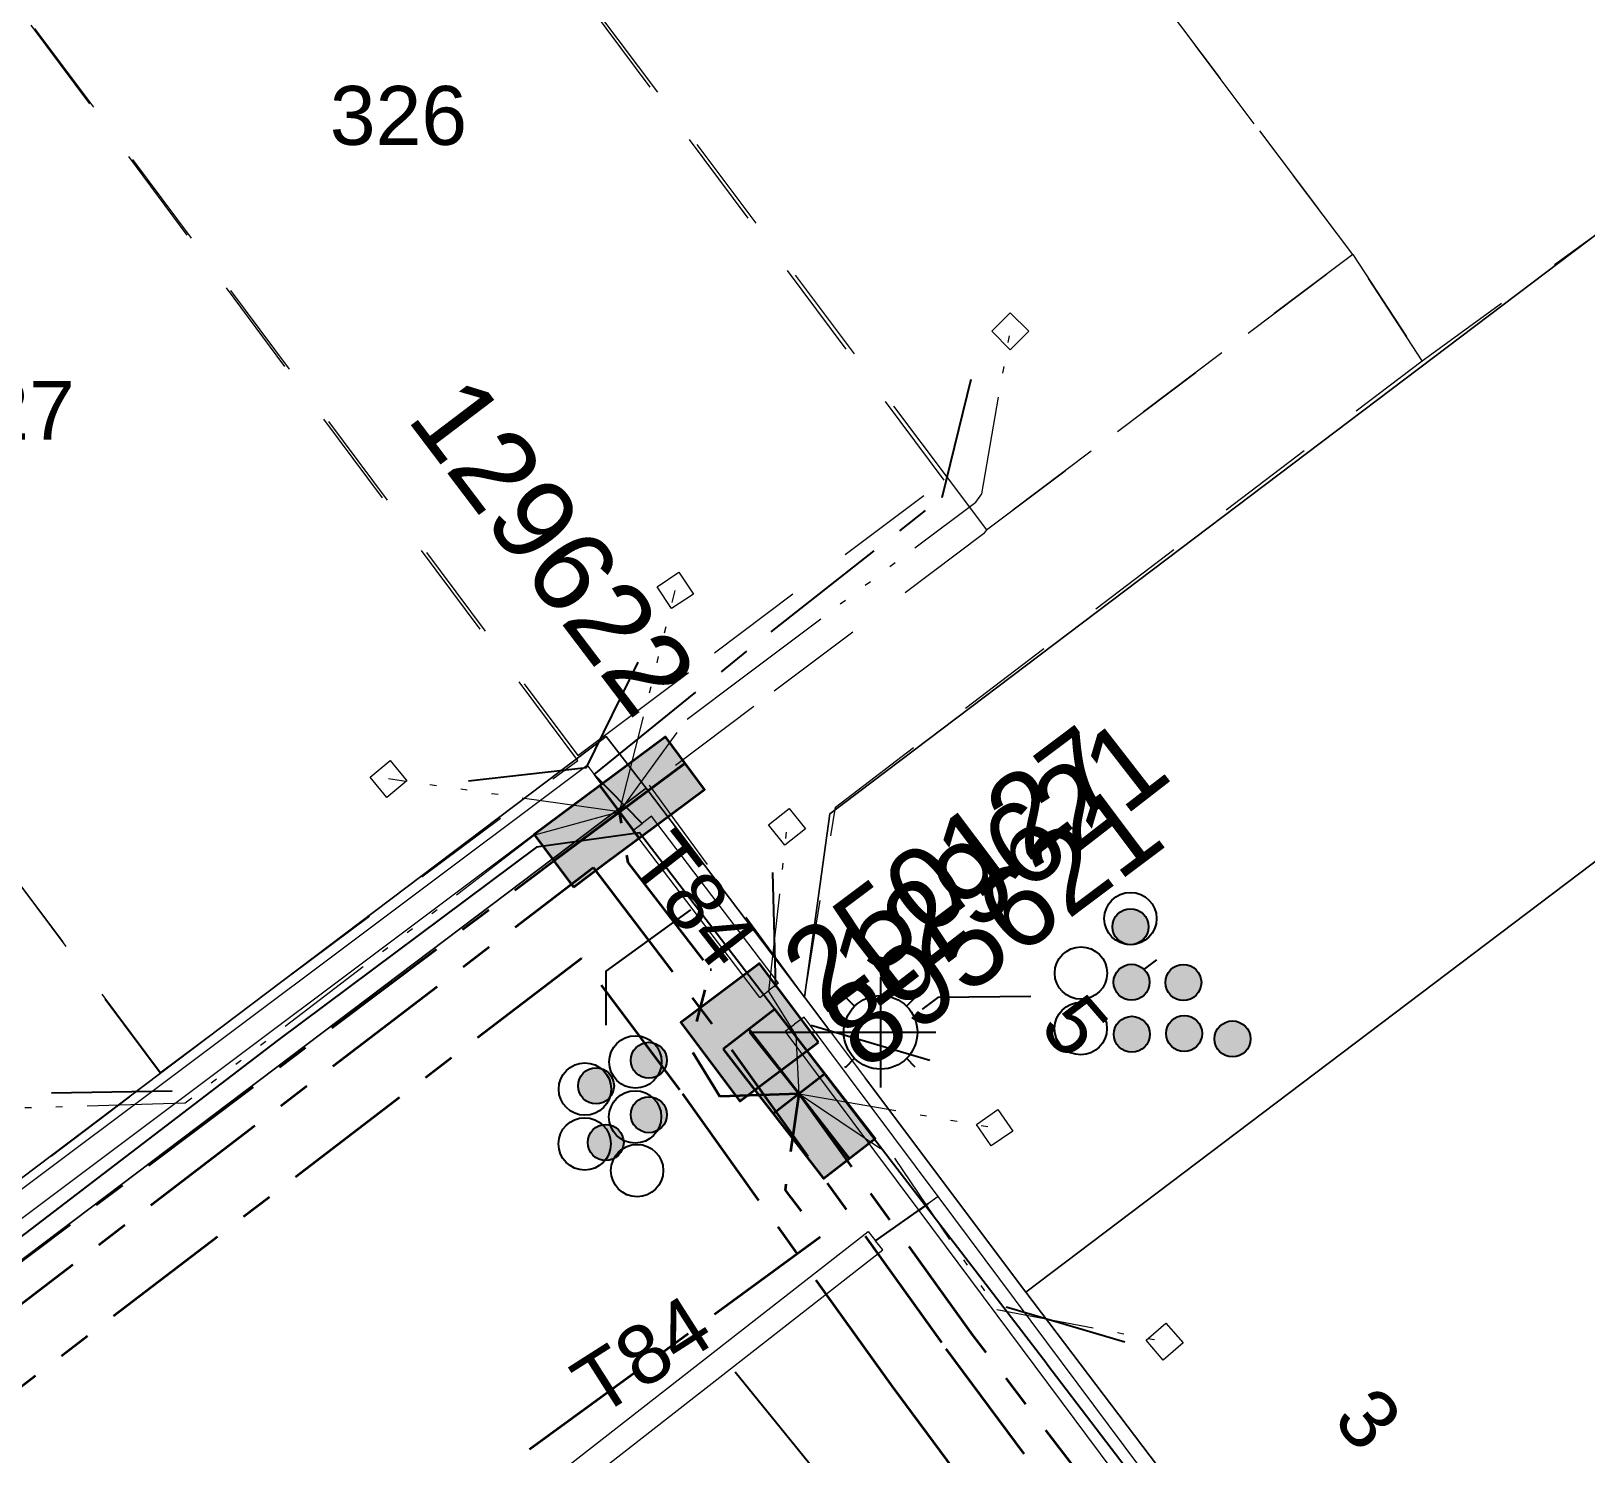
# Model space of a CAD drawing. Header units: metres. Extents: x 308278 to 310511, y 6271134 to 6272874.
# Drawn here: x 309176.24 to 309223.76, y 6272346.88 to 6272390.36 of the extents above; entities that cross this region are included whole.
import ezdxf
from ezdxf.enums import TextEntityAlignment as Align

# ---------------------------------------------------------------- set-up
doc = ezdxf.new("R2010")
doc.units = ezdxf.units.M
doc.set_wipeout_variables(frame=1)
for name, pattern in [('Cable Exist UG', [7, 4, -1, 1, -1]), ('Dash', [5, 3, -2]), ('DOT', [6.35, 0, -6.35]), ('PHANTOMX2', [6.6, 3, -0.75, 0.2, -0.75, 0.2, -0.75, 0.2, -0.75])]:
    doc.linetypes.add(name, pattern=pattern)
doc.layers.get('0').update_dxf_attribs({"color": 6})
for name, color, linetype, lineweight in [('_User Miscellaneous1', 30, 'Continuous', 13), ('_User_HV_Exist', 1, 'Continuous', 35), ('_User_LV_Exist', 5, 'Continuous', 35), ('_User_SL_Exist', 4, 'Continuous', 35), ('Cadastre Developer_SP_EXT', 98, 'Continuous', 15), ('Cadastre Land Parcels_SP_EXT', 118, 'Continuous', 15), ('Cadastre Roads_SP_EXT', 218, 'Continuous', 15), ('Mains_HV_EXT', 13, 'Continuous', 25), ('Mains_LV_EXT', 163, 'Continuous', 25), ('Mains_LV_SL_EXT', 135, 'Continuous', 25), ('Services_SP_EXT', 42, 'PHANTOMX2', 20)]:
    doc.layers.add(name, color=color, linetype=linetype, lineweight=lineweight)
for name, color, linetype in [('Duct_SP_EXT', 30, 'Continuous'), ('Equip_SP_SL_EXT', 7, 'Continuous'), ('SupportsUG_SP_LV_EXT', 7, 'Continuous'), ('SupportsUG_SP_LV_SL_EXT', 7, 'Continuous'), ('Trench_SP_EXT', 7, 'Continuous')]:
    doc.layers.add(name, color=color, linetype=linetype)
doc.styles.add('COLUMN_LABEL', font='arial.ttf', dxfattribs={"height": 2})
doc.styles.add('iecARIAL', font='arial.ttf', dxfattribs={"height": 2})
doc.styles.add('POLE_LABEL', font='arial.ttf', dxfattribs={"height": 2})
doc.styles.add('SL_LABEL', font='arial.ttf', dxfattribs={"height": 2})
doc.styles.get("Standard").update_dxf_attribs({"font": 'arial.ttf'})
doc.linetypes.add('Cable E UG', pattern='A,5,-0.1,["E",Standard,S=1.5,R=0,X=0,Y=-0.75],-1.45', length=6.55)

# ---------------------------------------------------------------- blocks, each defined once
blk = doc.blocks.new('COLUMN_EXT')
blk.add_hatch(color=256).paths.add_polyline_path([(1.5, -1.5), (1.5, 1.5), (-1.5, 1.5), (-1.5, -1.5)])
blk.add_lwpolyline([(1.5, 1.5), (-1.5, 1.5), (-1.5, -1.5), (1.5, -1.5)], close=True)
at = {"flags": 9}
for tag, p in [('SUBURB', (-1.813, 1.8)), ('NOTES', (-1.813, 2)), ('STREETNAME', (-1.813, 1.6)), ('LOCATION', (-1.813, 1.4)), ('LEGEND', (-1.813, 1.2)), ('USAGE', (-1.813, 1)), ('COLUMN_TYPE', (-1.813, 0.4)), ('OWNED_BY', (-1.813, 0.6)), ('STATE', (-1.813, 0.8))]:
    blk.add_attdef(tag, text='', height=0.2, rotation=180, dxfattribs=at).set_placement(p, align=Align.MIDDLE_LEFT)
at = {"flags": 1}
blk.add_attdef('Z', (-1.813, 2.351), '', height=0.2, rotation=180, dxfattribs=at)
at = {"flags": 9}
for tag, style, p in [('STRUCTURE_PLANT_NUMBER', 'POLE_LABEL', (-1.813, -0.031)), ('STREET_CODE', 'COLUMN_LABEL', (-1.813, 0.2))]:
    blk.add_attdef(tag, text='', height=0.2, rotation=180, dxfattribs=dict(at, style=style)).set_placement(p, align=Align.MIDDLE_LEFT)
at = {"style": 'COLUMN_LABEL', "width": 0.9, "flags": 8}
blk.add_attdef('ASSET_NUM', text='', height=2, rotation=270, dxfattribs=at).set_placement((2, -4), align=Align.MIDDLE_LEFT)
blk = doc.blocks.new('PILLAR_EXT')
blk.add_hatch(color=256).paths.add_polyline_path([(-2.5, 1), (-2.5, -1), (2.5, -1), (2.5, 1)])
for p, q in [((0, 1), (0, -1)), ((-2.5, 0), (2.5, 0))]:
    blk.add_line(p, q)
at = {"ltscale": 10}
blk.add_line((2.5, 0), (-2.5, 0), dxfattribs=at)
blk.add_lwpolyline([(-2.5, -1), (-1.25, -1), (1.25, -1), (2.5, -1), (2.5, 1), (-2.5, 1)], close=True)
at = {"width": 0.9, "flags": 8}
blk.add_attdef('ASSET_NUM', text='', height=2, rotation=90, dxfattribs=at).set_placement((-2, 4), align=Align.MIDDLE_LEFT)
for tag, p, flags in [('OWNED_BY', (0, -0.2), 9), ('STATE', (0, -0.4), 9), ('SUPPORT_TYPE', (0, -0.6), 9), ('USAGE', (0, -0.8), 9), ('LEGEND', (0, -1), 9), ('LOCATION', (0, -1.2), 9), ('NOTES', (0, -1.4), 9), ('PARENT', (0, -1.6), 9), ('STREETNAME', (0, -1.8), 9), ('SUBURB', (0, -2), 1)]:
    blk.add_attdef(tag, p, '', height=0.2, dxfattribs=dict(flags=flags))
blk = doc.blocks.new('DUCT_EXT')
blk.add_circle((0, 0.8), 0.8)
at = {"flags": 1}
blk.add_attdef('Z', (0, 0), '', height=0.2, dxfattribs=at)
at = {"flags": 9}
for tag, p in [('DUCT_CODE', (0, 0)), ('XSECT_TYPE', (0, -0.2)), ('FB_REFERENCE', (0, -0.4)), ('STATE', (0, -0.6)), ('NOTES', (0, -0.8))]:
    blk.add_attdef(tag, text='', height=0.2, dxfattribs=at).set_placement(p, align=Align.MIDDLE_LEFT)
blk = doc.blocks.new('*U479')
at = {"transparency": 33554687, "flags": 9}
for tag, p in [('LRATECODE', (-7.4, 0)), ('LOUTREACHVOCAB', (-7.2, 0)), ('LOUTREACH', (-7, 0)), ('LANTNUMBER', (-6.6, 0)), ('LNEW', (-6.4, 0)), ('LMASTVOCAB', (-6.2, 0)), ('LMAST', (-6, 0)), ('LLAMPVOCAB', (-5.8, 0)), ('LLAMP', (-5.6, 0)), ('LEXIST', (-5.4, 0)), ('LCHARGE3PERCENT', (-5.2, 0)), ('LCHARGE3', (-5, 0)), ('LCHARGE2PERCENT', (-4.8, 0)), ('LCHARGE2', (-4.6, 0)), ('LCHARGE1PERCENT', (-4.4, 0)), ('LCHARGE1', (-4.2, 0)), ('LCATEGORY', (-4, 0)), ('LBRACKETVOCAB', (-3.8, 0)), ('LBRACKET', (-3.6, 0)), ('LKINGHEIGHT', (-3.4, 0)), ('CREPLACE', (-3.2, 0)), ('CREMOVE', (-3, 0)), ('CNUMBER', (-2.8, 0)), ('CNEW', (-2.6, 0)), ('CEXIST', (-2.4, 0)), ('USAGE', (-2.2, 0)), ('STATE', (-2, 0)), ('OWNED_BY', (-1.8, 0)), ('ORIENTATION', (-1.6, 0)), ('OPERATING_VOLTAGE', (-1.4, 0)), ('NO_PHASES', (-1.2, 0)), ('LANTERN_TYPE', (-1, 0)), ('LANTERN_PURPOSE', (-0.8, 0)), ('CONTROL_TYPE', (-0.6, 0)), ('CONSTRUCTED_VOLTAGE', (-0.4, 0))]:
    blk.add_attdef(tag, text='', height=0.001, rotation=270, dxfattribs=at).set_placement(p, align=Align.MIDDLE_LEFT)
at = {"transparency": 33554687, "style": 'SL_LABEL', "flags": 9}
blk.add_attdef('STREET_CODE', text='', height=0.001, rotation=270, dxfattribs=at).set_placement((0.001, 0), align=Align.MIDDLE_LEFT)
at = {"transparency": 33554687, "flags": 1}
blk.add_attdef('Z', (0, 0), '', height=0.001, rotation=270, dxfattribs=at)
at = {"transparency": 33554687, "width": 0.9}
blk.add_attdef('LNUMBER', text='', height=1, dxfattribs=at).set_placement((7, -1), align=Align.MIDDLE_LEFT)
at = {"transparency": 33554687, "flags": 9}
for tag, p in [('LREMOVE', (0, -7.6)), ('LREPLACE', (0, -7.8)), ('LTYPE', (0, -8)), ('LTYPEVOCAB', (0, -8.2)), ('LEGEND', (0, -8.4)), ('SUBURB', (0, -8.6)), ('STREETNAME', (0, -8.8)), ('LOCATION', (0, -9)), ('NOTES', (0, -9.2)), ('MAINTAINED_BY', (0, -9.863))]:
    blk.add_attdef(tag, text='', height=0.001, dxfattribs=at).set_placement(p, align=Align.MIDDLE_LEFT)
blk.add_attdef('OPERATED_BY', (0, -9.607), '', height=0.001, dxfattribs=at)
at = {"linetype": 'DOT', "transparency": 33554687}
blk.add_wipeout([(5.688, 0), (5.061, -1.061), (4, -1.688), (2.939, -1.061), (2.313, 0), (2.939, 1.061), (4, 1.687), (5.061, 1.061)], dxfattribs=at)
at = {"transparency": 33554687}
for p, q in [((4, 1.687), (4, 0)), ((2.939, 1.061), (3.205, 0.795)), ((5.061, 1.061), (4.795, 0.795)), ((0, 0), (4, 0)), ((4, 0), (5.688, 0)), ((4, 0), (4, -1.688)), ((2.939, -1.061), (3.205, -0.795)), ((5.061, -1.061), (4.795, -0.795))]:
    blk.add_line(p, q, dxfattribs=at)
blk.add_circle((4, 0), 1.125, dxfattribs=at)
blk = doc.blocks.new('CCP_EXT')
at = {"flags": 9}
for tag, p in [('OWNED_BY', (0, -1)), ('USAGE', (0, -1.2)), ('LEGEND', (0, -1.4)), ('STATE', (0, -1.8)), ('LIFE_SUPPORT', (0, -1.6)), ('NOTES', (0, -2))]:
    blk.add_attdef(tag, text='', height=0.2, dxfattribs=at).set_placement(p, align=Align.MIDDLE_LEFT)
at = {"transparency": 33554687}
blk.add_wipeout([(0, 0.566), (0.566, 0), (0, -0.566), (-0.566, 0)], dxfattribs=at)
blk.add_lwpolyline([(-0.566, 0), (0, 0.566), (0.566, 0), (0, -0.566), (-0.566, 0)])
at = {"flags": 1}
blk.add_attdef('Z', (0, 0), '', height=0.2, dxfattribs=at)
at = {"flags": 9}
for tag, p in [('CCP_TYPE', (0, 0)), ('CONSTRUCTED_VOLTAGE', (0, -0.2)), ('NO_PHASES', (0, -0.4)), ('OPERATING_VOLTAGE', (0, -0.6)), ('ORIENTATION', (0, -0.8))]:
    blk.add_attdef(tag, text='', height=0.2, dxfattribs=at).set_placement(p, align=Align.MIDDLE_LEFT)
blk = doc.blocks.new('CABLE_LARGE_EXT')
h = blk.add_hatch(color=256)
edge = h.paths.add_edge_path()
edge.add_arc((0, 0.55), 0.55, 0, 360)
blk.add_circle((0, 0.55), 0.55)
at = {"flags": 1}
blk.add_attdef('Z', (0, 0), '', height=0.2, dxfattribs=at)
at = {"flags": 9}
for tag, p in [('COND_CODE', (0, 0)), ('STATE', (0, -0.4)), ('FB_REFERENCE', (0, -0.2)), ('XSECT_SIZE', (0, -0.6)), ('NOTES', (0, -0.8))]:
    blk.add_attdef(tag, text='', height=0.2, dxfattribs=at).set_placement(p, align=Align.MIDDLE_LEFT)

msp = doc.modelspace()

# ---------------------------------------------------------------- linework, layer by layer
at = {"layer": '_User Miscellaneous1'}
for p, q in [((309193.232, 6272367.928), (309193.448, 6272367.64)), ((309193.664, 6272367.352), (309193.448, 6272367.64)), ((309195.206, 6272366.361), (309194.92, 6272366.143)), ((309194.633, 6272365.925), (309194.92, 6272366.143)), ((309203.384, 6272354.315), (309203.672, 6272354.531)), ((309203.384, 6272354.316), (309203.672, 6272354.531)), ((309203.96, 6272354.747), (309203.672, 6272354.531)), ((309203.961, 6272354.746), (309203.672, 6272354.531)), ((309188.211, 6272343.054), (309201.826, 6272353.676)), ((309201.826, 6272353.676), (309202.047, 6272353.392)), ((309188.654, 6272342.486), (309202.268, 6272353.108)), ((309202.268, 6272353.108), (309202.047, 6272353.392))]:
    msp.add_line(p, q, dxfattribs=at)
at = {"layer": '_User_LV_Exist', "linetype": 'Cable Exist UG', "flags": 128}
msp.add_lwpolyline([(309194.224, 6272366.493), (309146.092, 6272330.337)], dxfattribs=at)
at = {"layer": 'Cadastre Developer_SP_EXT', "linetype": 'Dash'}
msp.add_lwpolyline([(309157.574, 6272388.834), (309146.149, 6272380.087), (309168.889, 6272349.935), (309180.209, 6272358.519), (309157.574, 6272388.834)], close=True, dxfattribs=at)
at = {"layer": 'Cadastre Land Parcels_SP_EXT', "linetype": 'Continuous'}
for points in [[(309224.238, 6272384.263), (309227.655, 6272391.879), (309253.543, 6272411.446), (309210.743, 6272471.126), (309205.198, 6272471.958), (309123.399, 6272410.187), (309146.149, 6272380.087), (309168.901, 6272349.987), (309193.816, 6272368.802), (309195.042, 6272367.223), (309199.878, 6272360.832), (309200.654, 6272366.438), (309224.238, 6272384.263)], [(309232.817, 6272371.615), (309230.859, 6272375.482), (309224.238, 6272384.263), (309200.654, 6272366.438), (309199.878, 6272360.832), (309206.646, 6272351.823), (309232.817, 6272371.615)], [(309240.133, 6272357.182), (309232.817, 6272371.615), (309206.646, 6272351.823), (309217.111, 6272338.003), (309217.342, 6272337.705), (309217.577, 6272337.41), (309217.819, 6272337.122), (309218.065, 6272336.836), (309218.317, 6272336.557), (309218.575, 6272336.282), (309218.837, 6272336.01), (309219.104, 6272335.745), (309240.133, 6272357.182)]]:
    msp.add_lwpolyline(points, close=True, dxfattribs=at)
at = {"layer": 'Duct_SP_EXT'}
for points in [[(309193.816, 6272359.975), (309193.816, 6272361.628), (309196.402, 6272363.5)], [(309210.637, 6272361.97), (309210.233, 6272361.667)], [(309206.799, 6272360.85), (309203.949, 6272360.829), (309201.1, 6272358.688)], [(309200.119, 6272344.334), (309200.13, 6272346.446), (309197.759, 6272349.375)]]:
    msp.add_lwpolyline(points, dxfattribs=at)
at = {"layer": 'Mains_HV_EXT', "linetype": 'Cable E UG'}
for points in [[(309191.683, 6272365.413), (309183.771, 6272359.514)], [(309183.771, 6272359.514), (309175.883, 6272353.482)]]:
    msp.add_lwpolyline(points, dxfattribs=at)
at = {"layer": 'Services_SP_EXT'}
msp.add_lwpolyline([(309194.224, 6272366.493), (309191.624, 6272365.783), (309191.624, 6272365.783), (309180.951, 6272357.59), (309174.52, 6272357.405)], dxfattribs=at)
at = {"layer": 'Trench_SP_EXT', "linetype": 'Cable Exist UG'}
for points in [[(309189.613, 6272367.446), (309193.217, 6272367.848), (309194.797, 6272371.068)], [(309194.92, 6272366.143), (309193.448, 6272367.64)], [(309176.867, 6272357.912), (309180.556, 6272357.975)], [(309202.047, 6272353.392), (309203.672, 6272354.531)], [(309209.665, 6272350.294), (309206.038, 6272351.359)]]:
    msp.add_lwpolyline(points, dxfattribs=at)

# ---------------------------------------------------------------- block references
at = {"layer": 'Duct_SP_EXT'}
for name, p in [('DUCT_EXT', (309209.841, 6272362.437)), ('DUCT_EXT', (309208.328, 6272360.769)), ('CABLE_LARGE_EXT', (309209.875, 6272360.739)), ('CABLE_LARGE_EXT', (309211.457, 6272360.733)), ('DUCT_EXT', (309208.322, 6272359.075)), ('CABLE_LARGE_EXT', (309209.882, 6272359.149)), ('CABLE_LARGE_EXT', (309211.479, 6272359.176)), ('DUCT_EXT', (309194.711, 6272358.054)), ('DUCT_EXT', (309193.168, 6272357.225)), ('CABLE_LARGE_EXT', (309193.507, 6272357.575)), ('DUCT_EXT', (309194.703, 6272356.374)), ('DUCT_EXT', (309193.16, 6272355.549))]:
    msp.add_blockref(name, p, dxfattribs=at)
for name, p, rotation in [('CABLE_LARGE_EXT', (309209.841, 6272362.437), 359.8993042834859), ('CABLE_LARGE_EXT', (309212.407, 6272359.553), 270.4568547504928), ('CABLE_LARGE_EXT', (309194.57, 6272358.9), 270.4568547504928), ('CABLE_LARGE_EXT', (309194.57, 6272357.238), 270.4568547504928), ('CABLE_LARGE_EXT', (309193.252, 6272356.391), 270.4568547504928), ('DUCT_EXT', (309195.563, 6272355.531), 89.66479478208015)]:
    msp.add_blockref(name, p, dxfattribs=dict(at, rotation=rotation))
at = {"layer": 'SupportsUG_SP_LV_EXT'}
ref = msp.add_blockref('PILLAR_EXT', (309194.224, 6272366.494), dxfattribs=dict(at, rotation=36.65911751904549))
ref.add_attrib('ASSET_NUM', '129622', dxfattribs={"layer": '0', "height": 2.5, "rotation": 307.1776, "style": 'iecARIAL'}).set_placement((309195.724, 6272369.994), align=Align.MIDDLE_RIGHT)
ref = msp.add_blockref('PILLAR_EXT', (309199.714, 6272357.879), dxfattribs=dict(at, rotation=307.8200123379672))
ref.add_attrib('ASSET_NUM', '129621', dxfattribs={"layer": '0', "height": 2.5, "rotation": 37.82, "style": 'iecARIAL'}).set_placement((309201.214, 6272361.379), align=Align.MIDDLE_LEFT)
at = {"layer": 'SupportsUG_SP_LV_SL_EXT'}
ref = msp.add_blockref('COLUMN_EXT', (309198.204, 6272359.76), dxfattribs=dict(at, rotation=306.9290366625741))
ref.add_attrib('ASSET_NUM', '895621', dxfattribs={"layer": '0', "height": 2.5, "rotation": 36.929, "style": 'COLUMN_LABEL'}).set_placement((309200.204, 6272360.51), align=Align.TOP_LEFT)

# ---------------------------------------------------------------- texts
at = {"layer": 'Cadastre Developer_SP_EXT'}
for s, p in [('326', (309185.372, 6272386.88)), ('327', (309173.382, 6272377.866))]:
    msp.add_text(s, height=1.8, dxfattribs=at).set_placement(p)
at = {"layer": 'Cadastre Land Parcels_SP_EXT'}
for s, rotation, p in [('5', 310.7503, (309207.017, 6272359.896)), ('3', 310.9834, (309215.98, 6272347.89))]:
    msp.add_text(s, height=1.8, rotation=rotation, dxfattribs=at).set_placement(p)
at = {"layer": 'Mains_LV_EXT'}
msp.add_text('T84', height=1.8, rotation=32.4884, dxfattribs=at).set_placement((309193.566, 6272347.97))

# ---------------------------------------------------------------- next in the draw order: block references
at = {"layer": 'Equip_SP_SL_EXT'}
ref = msp.add_blockref('*U479', (309198.204, 6272359.76), dxfattribs=at)
ref.add_attrib('ASSET_NUM', '250127', dxfattribs={"layer": '0', "height": 2.5, "rotation": 36.929, "style": 'iecARIAL'}).set_placement((309199.704, 6272361.26), align=Align.MIDDLE_LEFT)
at = {"layer": 'Services_SP_EXT'}
for p, rotation in [((309206.167, 6272381.186), 269.9729319058462), ((309195.928, 6272373.263), 258.6591177595695), ((309187.166, 6272367.502), 354.6591177008065), ((309205.688, 6272356.844), 169.8200128756162), ((309210.885, 6272350.309), 265.8200126761727)]:
    msp.add_blockref('CCP_EXT', p, dxfattribs=dict(at, rotation=rotation))

# ---------------------------------------------------------------- next in the draw order: linework, layer by layer
at = {"layer": '_User Miscellaneous1'}
for p, q in [((309169.046, 6272349.796), (309193.232, 6272367.928)), ((309169.479, 6272349.221), (309193.664, 6272367.352)), ((309198.513, 6272360.826), (309198.799, 6272361.044)), ((309199.086, 6272361.262), (309198.799, 6272361.044)), ((309199.864, 6272360.223), (309199.576, 6272360.007)), ((309203.96, 6272354.747), (309199.864, 6272360.223)), ((309199.288, 6272359.792), (309199.576, 6272360.007)), ((309203.384, 6272354.315), (309199.288, 6272359.792)), ((309216.2, 6272338.339), (309203.961, 6272354.746)), ((309215.633, 6272337.895), (309203.384, 6272354.316))]:
    msp.add_line(p, q, dxfattribs=at)
at = {"layer": '_User_HV_Exist', "linetype": 'Cable Exist UG'}
for points in [[(309119.181, 6272315.654), (309120.971, 6272316.395), (309124.259, 6272312.011), (309124.259, 6272312.011), (309193.424, 6272364.801), (309197.655, 6272359.218), (309204.195, 6272350.09), (309214.368, 6272336.422), (309215.999, 6272334.459), (309217.827, 6272332.731), (309220.216, 6272331.041), (309222.863, 6272329.587), (309230.115, 6272326.401), (309237.065, 6272323.29), (309241.699, 6272321.522), (309244.925, 6272320.884), (309244.925, 6272320.884), (309249.285, 6272330.384), (309250.865, 6272334.089), (309257.351, 6272351.149), (309271.798, 6272347.429), (309272.016, 6272348.351), (309271.219, 6272349.149)], [(309225.478, 6272235.035), (309230.482, 6272278.825), (309244.602, 6272316.499), (309244.047, 6272318.98), (309244.047, 6272318.98), (309241.224, 6272319.561), (309236.751, 6272321.211), (309229.461, 6272324.477), (309221.975, 6272327.81), (309219.282, 6272329.257), (309216.764, 6272331.033), (309214.596, 6272333.037), (309212.789, 6272335.18), (309202.564, 6272348.935), (309196.067, 6272358.001), (309193.06, 6272362.019), (309123.981, 6272309.167), (309119.181, 6272315.654)]]:
    msp.add_lwpolyline(points, dxfattribs=at)
at = {"layer": '_User_LV_Exist', "linetype": 'Cable Exist UG', "flags": 128}
for points in [[(309185.825, 6272342.889), (309200.382, 6272353.522), (309200.382, 6272353.522), (309199.296, 6272354.932), (309199.714, 6272357.879)], [(309256.436, 6272351.159), (309257.778, 6272349.164), (309257.778, 6272349.164), (309248.463, 6272326.555), (309247.933, 6272324.971), (309246.412, 6272321.477), (309246.412, 6272321.477), (309237.786, 6272323.782), (309228.165, 6272328.467), (309223.183, 6272330.481), (309219.03, 6272333.345), (309218.322, 6272333.775), (309218.322, 6272333.775), (309217.829, 6272334.012), (309215.506, 6272336.47), (309213.112, 6272339.753), (309209.607, 6272344.548), (309205.022, 6272350.507), (309199.714, 6272357.879)]]:
    msp.add_lwpolyline(points, dxfattribs=at)
at = {"layer": '_User_SL_Exist', "linetype": 'Cable Exist UG', "flags": 128}
msp.add_lwpolyline([(309199.714, 6272357.879), (309198.204, 6272359.76)], dxfattribs=at)
at = {"layer": 'Cadastre Developer_SP_EXT', "linetype": 'Dash'}
for points in [[(309211.047, 6272415.603), (309204.798, 6272424.34), (309192.741, 6272415.276), (309216.632, 6272383.532), (309218.752, 6272380.285), (309224.238, 6272384.263), (309227.655, 6272391.879), (309219.483, 6272403.808), (309211.047, 6272415.603)], [(309192.741, 6272415.276), (309181.551, 6272406.863), (309204.241, 6272376.717), (309205.443, 6272375.119), (309216.632, 6272383.532), (309192.741, 6272415.276)], [(309181.551, 6272406.863), (309170.362, 6272398.449), (309192.955, 6272368.219), (309193.931, 6272368.952), (309197.129, 6272371.358), (309204.145, 6272376.633), (309181.551, 6272406.863)], [(309170.362, 6272398.449), (309157.574, 6272388.834), (309180.179, 6272358.519), (309192.948, 6272368.068), (309170.362, 6272398.449)]]:
    msp.add_lwpolyline(points, close=True, dxfattribs=at)
at = {"layer": 'Cadastre Roads_SP_EXT', "linetype": 'Continuous'}
msp.add_lwpolyline([(309118.521, 6272309.438), (309195.042, 6272367.223), (309193.816, 6272368.802), (309168.901, 6272349.987), (309157.73, 6272341.547), (309144.965, 6272331.9), (309133.795, 6272323.46), (309122.625, 6272315.019), (309096.728, 6272295.449), (309098.447, 6272294.279), (309118.521, 6272309.438)], close=True, dxfattribs=at)
at = {"layer": 'Mains_HV_EXT', "linetype": 'Cable Exist UG'}
for points in [[(309119.181, 6272315.654), (309120.971, 6272316.395), (309124.259, 6272312.011), (309124.259, 6272312.011), (309193.424, 6272364.801), (309197.655, 6272359.218), (309204.195, 6272350.09), (309214.368, 6272336.422), (309215.999, 6272334.459), (309217.827, 6272332.731), (309220.216, 6272331.041), (309222.863, 6272329.587), (309230.115, 6272326.401), (309237.065, 6272323.29), (309241.699, 6272321.522), (309244.925, 6272320.884), (309244.925, 6272320.884), (309249.285, 6272330.384), (309250.865, 6272334.089), (309257.351, 6272351.149), (309271.798, 6272347.429), (309272.016, 6272348.351), (309271.219, 6272349.149)], [(309225.478, 6272235.035), (309230.482, 6272278.825), (309244.602, 6272316.499), (309244.047, 6272318.98), (309244.047, 6272318.98), (309241.224, 6272319.561), (309236.751, 6272321.211), (309229.461, 6272324.477), (309221.975, 6272327.81), (309219.282, 6272329.257), (309216.764, 6272331.033), (309214.596, 6272333.037), (309212.789, 6272335.18), (309202.564, 6272348.935), (309196.067, 6272358.001), (309193.06, 6272362.019), (309123.981, 6272309.167), (309119.181, 6272315.654)]]:
    msp.add_lwpolyline(points, dxfattribs=at)
at = {"layer": 'Mains_HV_EXT', "linetype": 'Cable E UG'}
for points in [[(309207.282, 6272349.627), (309201.282, 6272357.445)], [(309207.282, 6272349.627), (309213.312, 6272341.722)]]:
    msp.add_lwpolyline(points, dxfattribs=at)
at = {"layer": 'Mains_LV_SL_EXT', "linetype": 'Cable Exist UG'}
msp.add_lwpolyline([(309199.714, 6272357.879), (309198.204, 6272359.76)], dxfattribs=at)
at = {"layer": 'Services_SP_EXT'}
for points in [[(309194.224, 6272366.493), (309195.928, 6272373.263)], [(309194.224, 6272366.493), (309187.166, 6272367.502)], [(309199.714, 6272357.879), (309202.634, 6272355.915), (309205.758, 6272351.294), (309210.884, 6272350.309)], [(309199.714, 6272357.879), (309205.688, 6272356.844)]]:
    msp.add_lwpolyline(points, dxfattribs=at)
at = {"layer": 'Trench_SP_EXT', "linetype": 'Cable Exist UG'}
for points in [[(309193.448, 6272367.64), (309198.856, 6272372), (309198.856, 6272372), (309204.084, 6272376.101), (309204.969, 6272379.721)], [(309199.006, 6272361.14), (309198.906, 6272364.645)], [(309203.708, 6272358.9), (309200.081, 6272359.965)]]:
    msp.add_lwpolyline(points, dxfattribs=at)

# ---------------------------------------------------------------- next in the draw order: block references
at = {"layer": '_User_LV_Exist'}
ref = msp.add_blockref('PILLAR_EXT', (309194.224, 6272366.494), dxfattribs=dict(at, rotation=36.65911751904549))
ref.add_attrib('ASSET_NUM', '129622', dxfattribs={"layer": '0', "height": 2.5, "rotation": 307.1776, "style": 'iecARIAL'}).set_placement((309195.724, 6272369.994), align=Align.MIDDLE_RIGHT)
at = {"layer": 'Services_SP_EXT', "rotation": 263.7536843669697}
msp.add_blockref('CCP_EXT', (309199.344, 6272366.038), dxfattribs=at)

# ---------------------------------------------------------------- next in the draw order: texts
at = {"layer": 'Mains_LV_EXT'}
msp.add_text('T84', height=1.8, rotation=308.0219, dxfattribs=at).set_placement((309194.473, 6272364.97))

# ---------------------------------------------------------------- next in the draw order: linework, layer by layer
at = {"layer": '_User Miscellaneous1'}
for p, q in [((309199.086, 6272361.262), (309195.206, 6272366.361)), ((309198.513, 6272360.826), (309194.633, 6272365.925))]:
    msp.add_line(p, q, dxfattribs=at)
at = {"layer": '_User_LV_Exist', "linetype": 'Cable Exist UG', "flags": 128}
msp.add_lwpolyline([(309199.714, 6272357.879), (309197.294, 6272357.801), (309197.294, 6272357.801), (309196.372, 6272359.3), (309197.012, 6272361.679), (309197.012, 6272361.679), (309194.487, 6272364.951), (309194.224, 6272366.493)], dxfattribs=at)
at = {"layer": 'Cadastre Developer_SP_EXT', "linetype": 'Dash'}
msp.add_lwpolyline([(309218.752, 6272380.285), (309216.632, 6272383.532), (309205.443, 6272375.119), (309205.35, 6272374.991), (309198.335, 6272369.716), (309195.135, 6272367.311), (309199.878, 6272360.832), (309200.824, 6272366.642), (309218.752, 6272380.285)], close=True, dxfattribs=at)
at = {"layer": 'Cadastre Roads_SP_EXT', "linetype": 'Continuous'}
msp.add_lwpolyline([(309217.111, 6272338.003), (309206.646, 6272351.823), (309206.646, 6272351.823), (309199.878, 6272360.832), (309195.042, 6272367.223), (309118.521, 6272309.438)], dxfattribs=at)
at = {"layer": 'Mains_HV_EXT', "linetype": 'Cable E UG'}
msp.add_lwpolyline([(309201.282, 6272357.445), (309194.84, 6272365.861), (309191.683, 6272365.413)], dxfattribs=at)
at = {"layer": 'Services_SP_EXT'}
for points in [[(309194.224, 6272366.493), (309196.289, 6272369.329), (309196.289, 6272369.329), (309197.975, 6272370.597), (309205.111, 6272375.962), (309205.293, 6272376.213), (309206.167, 6272381.186)], [(309199.714, 6272357.879), (309199.628, 6272359.673), (309198.793, 6272361.007), (309199.344, 6272366.038)]]:
    msp.add_lwpolyline(points, dxfattribs=at)

# ---------------------------------------------------------------- next in the draw order: block references
at = {"layer": '_User_LV_Exist'}
ref = msp.add_blockref('PILLAR_EXT', (309199.714, 6272357.879), dxfattribs=dict(at, rotation=307.8200123379672))
ref.add_attrib('ASSET_NUM', '129621', dxfattribs={"layer": '0', "height": 2.5, "rotation": 37.82, "style": 'iecARIAL'}).set_placement((309201.214, 6272361.379), align=Align.MIDDLE_LEFT)
at = {"layer": '_User_SL_Exist'}
ref = msp.add_blockref('COLUMN_EXT', (309198.204, 6272359.76), dxfattribs=dict(at, rotation=306.9290366625741))
ref.add_attrib('ASSET_NUM', '895621', dxfattribs={"layer": '0', "height": 2.5, "rotation": 36.929, "style": 'COLUMN_LABEL'}).set_placement((309200.204, 6272360.51), align=Align.TOP_LEFT)

doc.saveas('drawing.dxf')
